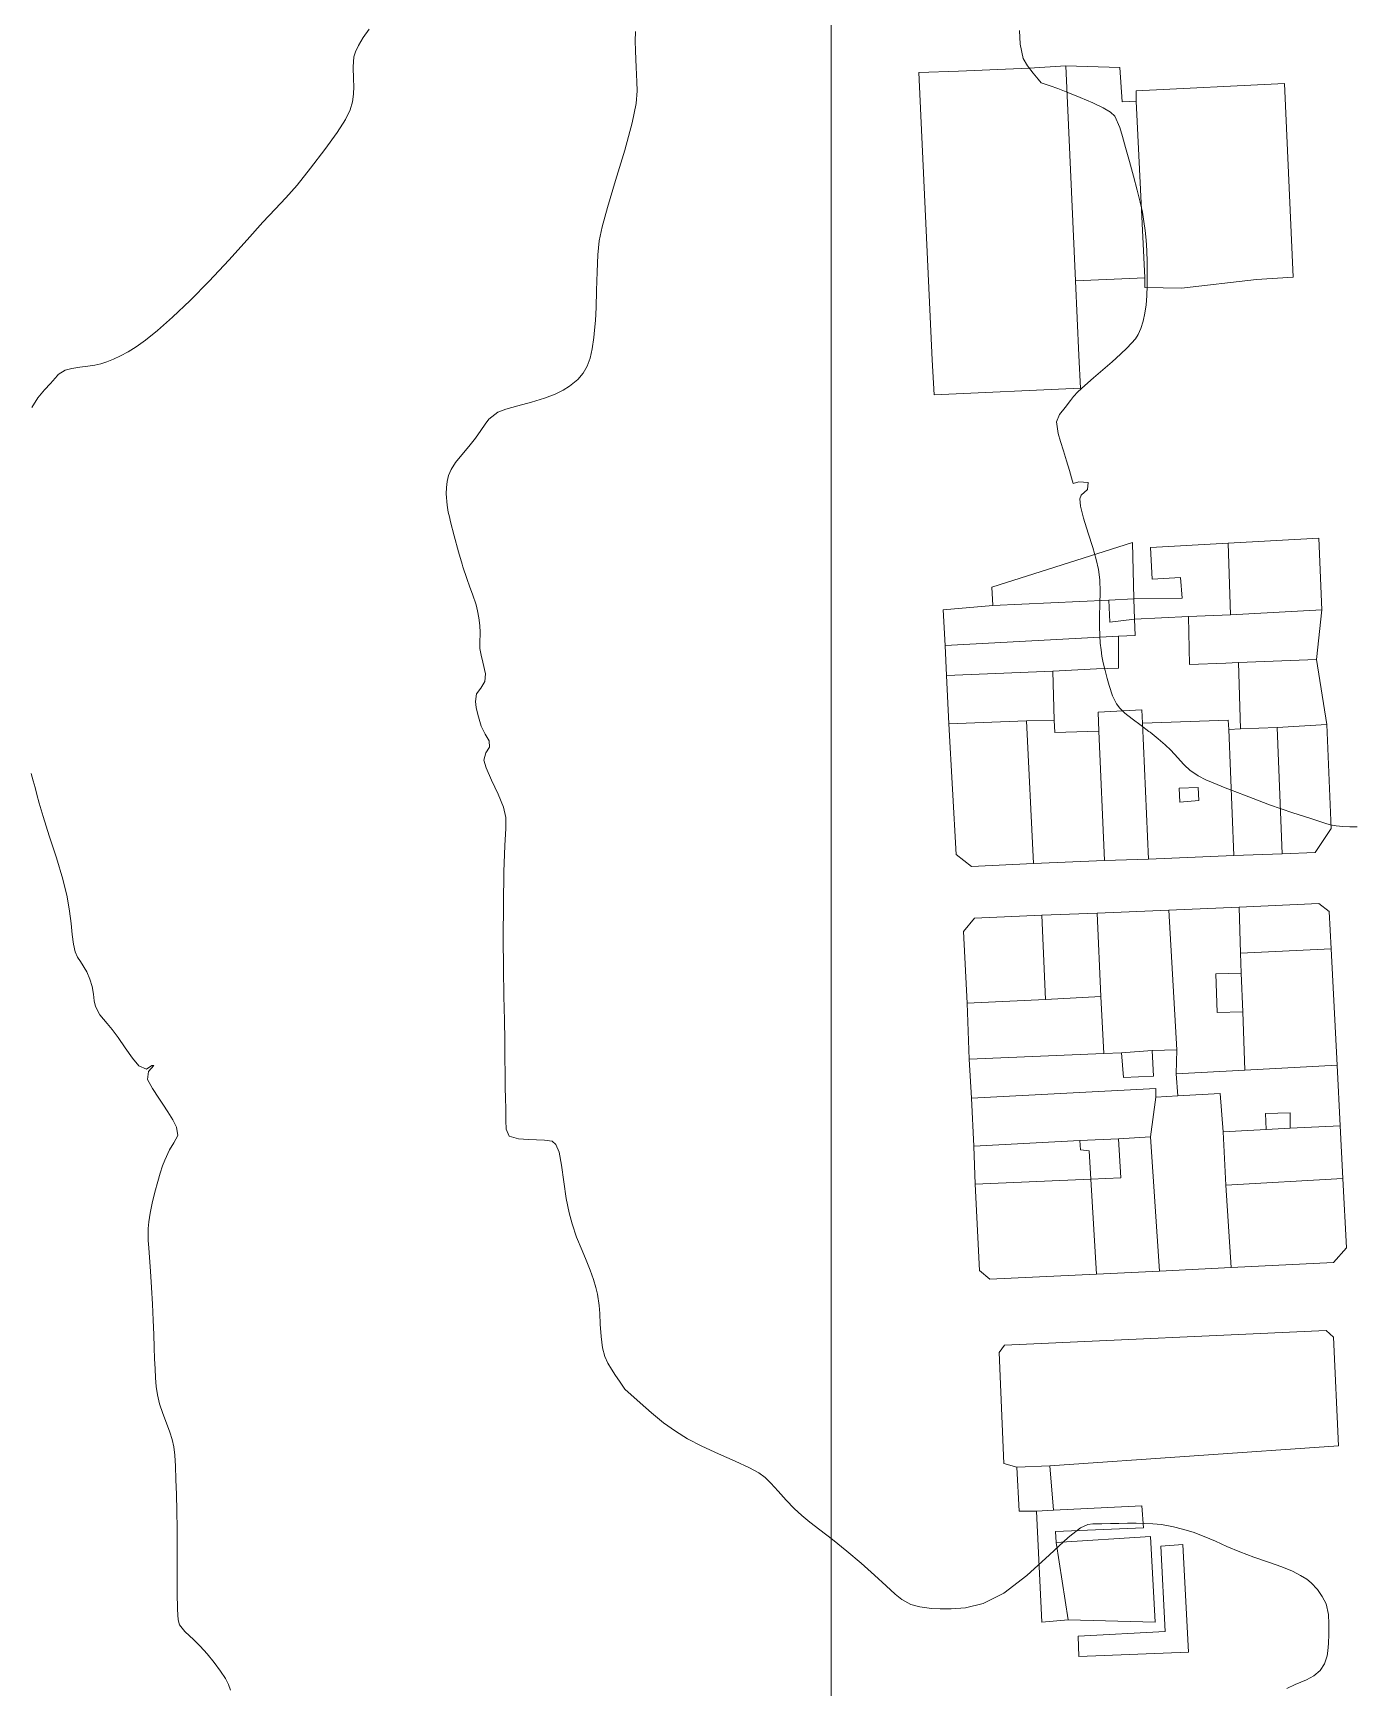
# Model space of a CAD drawing. Header units: kilometres. Extents: x 1172066 to 1174183, y 1051619 to 1053209.
# Drawn here: x 1172553.3 to 1172779.1, y 1052346.4 to 1052629.4 of the extents above; entities that cross this region are included whole.
import ezdxf

# ---------------------------------------------------------------- set-up
doc = ezdxf.new("R2010")
doc.units = ezdxf.units.KM
doc.header["$MEASUREMENT"] = 0
doc.layers.add('calles', color=7, linetype='Continuous', lineweight=5)
doc.layers.add('edificios', color=44, linetype='Continuous', lineweight=5)
doc.layers.add('terreno', color=7, linetype='Continuous')

msp = doc.modelspace()

# ---------------------------------------------------------------- linework, layer by layer
at = {"layer": 'calles', "elevation": 50}
msp.add_lwpolyline([(1173516, 1052038.02838), (1172689.77283, 1052038.02838), (1172689.77283, 1052727.99721), (1173516, 1052727.99721)], close=True, dxfattribs=at)
at = {"layer": 'edificios', "elevation": 50}
for points in [[(1172729.875, 1052623.75001), (1172731.5, 1052587.00001), (1172732.125, 1052574.25001), (1172732.375, 1052568.625), (1172707.375, 1052567.50001), (1172707, 1052573.50001), (1172704.75, 1052622.625), (1172711.5, 1052622.875), (1172723.625, 1052623.375), (1172729.875, 1052623.75001)], [(1172729.875, 1052623.75001), (1172739.125, 1052623.50001), (1172739.5, 1052617.625), (1172741.875, 1052617.75001), (1172743.375, 1052587.50001), (1172731.5, 1052587.00001), (1172729.875, 1052623.75001)], [(1172741.875, 1052617.75001), (1172741.875, 1052619.50001), (1172767.25, 1052620.75001), (1172768.75, 1052587.625), (1172762.5, 1052587.25001), (1172749.625, 1052585.75001), (1172743.375, 1052585.875), (1172743.375, 1052587.50001), (1172741.875, 1052617.75001)], [(1172741.5, 1052532.625), (1172737.25, 1052532.375), (1172717.375, 1052531.50001), (1172717.25, 1052534.625), (1172741.25, 1052542.25001), (1172741.5, 1052532.625)], [(1172741.5, 1052532.625), (1172749.75, 1052532.75001), (1172749.5, 1052536.25001), (1172744.625, 1052536.00001), (1172744.375, 1052541.375), (1172757.625, 1052542.125), (1172758, 1052529.875), (1172750.875, 1052529.625), (1172741.625, 1052529.125), (1172741.5, 1052532.625)], [(1172757.625, 1052542.125), (1172773.125, 1052543.00001), (1172773.625, 1052530.75001), (1172758, 1052529.875), (1172757.625, 1052542.125)], [(1172737.25, 1052532.375), (1172737.375, 1052528.625), (1172741.625, 1052529.125), (1172741.75, 1052526.375), (1172738.875, 1052526.25001), (1172709.25, 1052524.625), (1172708.875, 1052530.75001), (1172717.375, 1052531.50001), (1172737.25, 1052532.375)], [(1172741.5, 1052532.625), (1172741.625, 1052529.125), (1172737.375, 1052528.625), (1172737.25, 1052532.375), (1172741.5, 1052532.625)], [(1172750.875, 1052529.625), (1172751, 1052521.375), (1172757.25, 1052521.625), (1172759.375, 1052521.75001), (1172759.75, 1052510.375), (1172757.75, 1052510.25001), (1172757.625, 1052511.875), (1172743, 1052511.375), (1172742.875, 1052513.625), (1172735.375, 1052513.25001), (1172735.5, 1052510.00001), (1172728, 1052509.75001), (1172727.875, 1052511.875), (1172727.625, 1052520.25001), (1172735.125, 1052520.625), (1172738.875, 1052520.75001), (1172738.875, 1052526.25001), (1172741.75, 1052526.375), (1172741.625, 1052529.125), (1172750.875, 1052529.625)], [(1172773.625, 1052530.75001), (1172772.75, 1052522.25001), (1172759.375, 1052521.75001), (1172757.25, 1052521.625), (1172751, 1052521.375), (1172750.875, 1052529.625), (1172758, 1052529.875), (1172773.625, 1052530.75001)], [(1172738.875, 1052526.25001), (1172738.875, 1052520.75001), (1172735.125, 1052520.625), (1172727.625, 1052520.25001), (1172709.5, 1052519.50001), (1172709.25, 1052524.625), (1172738.875, 1052526.25001)], [(1172727.625, 1052520.25001), (1172727.875, 1052511.875), (1172723.125, 1052511.75001), (1172709.875, 1052511.25001), (1172709.5, 1052519.50001), (1172727.625, 1052520.25001)], [(1172772.75, 1052522.25001), (1172774.5, 1052511.125), (1172766, 1052510.625), (1172759.75, 1052510.375), (1172759.375, 1052521.75001), (1172772.75, 1052522.25001)], [(1172723.125, 1052511.75001), (1172724.375, 1052487.375), (1172713.75, 1052486.875), (1172711.125, 1052488.875), (1172709.875, 1052511.25001), (1172723.125, 1052511.75001)], [(1172727.875, 1052511.875), (1172728, 1052509.75001), (1172735.5, 1052510.00001), (1172736.5, 1052487.875), (1172724.375, 1052487.375), (1172723.125, 1052511.75001), (1172727.875, 1052511.875)], [(1172743, 1052511.375), (1172744, 1052488.125), (1172736.5, 1052487.875), (1172735.5, 1052510.00001), (1172735.375, 1052513.25001), (1172742.875, 1052513.625), (1172743, 1052511.375)], [(1172757.75, 1052510.25001), (1172758.625, 1052488.75001), (1172744, 1052488.125), (1172743, 1052511.375), (1172757.625, 1052511.875), (1172757.75, 1052510.25001)], [(1172774.5, 1052511.125), (1172775.25, 1052493.375), (1172772.5, 1052489.25001), (1172766.875, 1052489.00001), (1172766, 1052510.625), (1172774.5, 1052511.125)], [(1172766, 1052510.625), (1172766.875, 1052489.00001), (1172758.625, 1052488.75001), (1172757.75, 1052510.25001), (1172759.75, 1052510.375), (1172766, 1052510.625)], [(1172749.375, 1052497.875), (1172752.625, 1052498.125), (1172752.5, 1052500.375), (1172749.25, 1052500.25001), (1172749.375, 1052497.875)], [(1172749.375, 1052497.875), (1172749.25, 1052500.25001), (1172752.5, 1052500.375), (1172752.625, 1052498.125), (1172749.375, 1052497.875)], [(1172747.5, 1052479.375), (1172759.5, 1052479.875), (1172759.75, 1052472.00001), (1172759.875, 1052468.625), (1172755.5, 1052468.50001), (1172755.75, 1052461.875), (1172760.125, 1052462.00001), (1172760.5, 1052452.00001), (1172748.75, 1052451.375), (1172748.875, 1052455.50001), (1172747.5, 1052479.375)], [(1172759.5, 1052479.875), (1172773.125, 1052480.50001), (1172774.875, 1052479.125), (1172775.25, 1052472.75001), (1172759.75, 1052472.00001), (1172759.5, 1052479.875)], [(1172726.375, 1052464.125), (1172713, 1052463.50001), (1172712.375, 1052475.75001), (1172714.25, 1052478.00001), (1172725.75, 1052478.50001), (1172726.375, 1052464.125)], [(1172725.75, 1052478.50001), (1172735.25, 1052478.875), (1172735.875, 1052464.625), (1172726.375, 1052464.125), (1172725.75, 1052478.50001)], [(1172735.25, 1052478.875), (1172747.5, 1052479.375), (1172748.875, 1052455.50001), (1172744.625, 1052455.375), (1172739.375, 1052455.00001), (1172736.375, 1052454.875), (1172735.875, 1052464.625), (1172735.25, 1052478.875)], [(1172775.25, 1052472.75001), (1172776.25, 1052452.875), (1172760.5, 1052452.00001), (1172760.125, 1052462.00001), (1172759.875, 1052468.625), (1172759.75, 1052472.00001), (1172775.25, 1052472.75001)], [(1172760.125, 1052462.00001), (1172755.75, 1052461.875), (1172755.5, 1052468.50001), (1172759.875, 1052468.625), (1172760.125, 1052462.00001)], [(1172735.875, 1052464.625), (1172736.375, 1052454.875), (1172713.375, 1052453.875), (1172713, 1052463.50001), (1172726.375, 1052464.125), (1172735.875, 1052464.625)], [(1172748.875, 1052455.50001), (1172748.75, 1052451.375), (1172749, 1052447.625), (1172745.25, 1052447.375), (1172745.25, 1052448.875), (1172713.75, 1052447.25001), (1172713.375, 1052453.875), (1172736.375, 1052454.875), (1172739.375, 1052455.00001), (1172739.75, 1052450.75001), (1172744.875, 1052451.00001), (1172744.625, 1052455.375), (1172748.875, 1052455.50001)], [(1172744.625, 1052455.375), (1172744.875, 1052451.00001), (1172739.75, 1052450.75001), (1172739.375, 1052455.00001), (1172744.625, 1052455.375)], [(1172776.25, 1052452.875), (1172776.75, 1052442.50001), (1172768.25, 1052442.125), (1172768.25, 1052444.75001), (1172764, 1052444.625), (1172764.125, 1052441.875), (1172756.75, 1052441.50001), (1172756.25, 1052448.00001), (1172749, 1052447.625), (1172748.75, 1052451.375), (1172760.5, 1052452.00001), (1172776.25, 1052452.875)], [(1172745.25, 1052447.375), (1172744.375, 1052440.625), (1172738.875, 1052440.25001), (1172732.25, 1052440.00001), (1172714.125, 1052439.00001), (1172713.75, 1052447.25001), (1172745.25, 1052448.875), (1172745.25, 1052447.375)], [(1172749, 1052447.625), (1172756.25, 1052448.00001), (1172756.75, 1052441.50001), (1172757.25, 1052432.375), (1172758.125, 1052418.25001), (1172745.875, 1052417.625), (1172744.375, 1052440.625), (1172745.25, 1052447.375), (1172749, 1052447.625)], [(1172768.25, 1052442.125), (1172764.125, 1052441.875), (1172764, 1052444.625), (1172768.25, 1052444.75001), (1172768.25, 1052442.125)], [(1172738.875, 1052440.25001), (1172739.25, 1052433.625), (1172734.125, 1052433.375), (1172733.875, 1052438.25001), (1172732.375, 1052438.375), (1172732.25, 1052440.00001), (1172738.875, 1052440.25001)], [(1172744.375, 1052440.625), (1172745.875, 1052417.625), (1172735.125, 1052417.125), (1172734.125, 1052433.375), (1172739.25, 1052433.625), (1172738.875, 1052440.25001), (1172744.375, 1052440.625)], [(1172776.75, 1052442.50001), (1172777.25, 1052433.50001), (1172757.25, 1052432.375), (1172756.75, 1052441.50001), (1172764.125, 1052441.875), (1172768.25, 1052442.125), (1172776.75, 1052442.50001)], [(1172732.25, 1052440.00001), (1172732.375, 1052438.375), (1172733.875, 1052438.25001), (1172734.125, 1052433.375), (1172714.375, 1052432.50001), (1172714.125, 1052439.00001), (1172732.25, 1052440.00001)], [(1172734.125, 1052433.375), (1172735.125, 1052417.125), (1172716.875, 1052416.25001), (1172715.125, 1052417.75001), (1172714.375, 1052432.50001), (1172734.125, 1052433.375)], [(1172777.25, 1052433.50001), (1172777.875, 1052421.625), (1172775.625, 1052419.125), (1172758.125, 1052418.25001), (1172757.25, 1052432.375), (1172777.25, 1052433.50001)], [(1172727.125, 1052384.375), (1172721.5, 1052384.125), (1172719.25, 1052384.75001), (1172718.5, 1052403.75001), (1172719.375, 1052405.00001), (1172774.375, 1052407.50001), (1172775.625, 1052406.375), (1172776.5, 1052387.75001), (1172727.125, 1052384.375)], [(1172727.125, 1052384.375), (1172727.75, 1052376.75001), (1172724.875, 1052376.625), (1172721.875, 1052376.625), (1172721.5, 1052384.125), (1172727.125, 1052384.375)], [(1172727.75, 1052376.75001), (1172742.875, 1052377.50001), (1172743.125, 1052373.75001), (1172728.125, 1052373.125), (1172728.25, 1052371.25001), (1172730.25, 1052358.00001), (1172725.75, 1052357.625), (1172724.875, 1052376.625), (1172727.75, 1052376.75001)], [(1172728.25, 1052371.25001), (1172744.375, 1052372.25001), (1172745.125, 1052357.625), (1172730.25, 1052358.00001), (1172728.25, 1052371.25001)], [(1172732.125, 1052351.75001), (1172732, 1052355.25001), (1172746.875, 1052356.00001), (1172746.125, 1052370.625), (1172749.875, 1052370.875), (1172750.875, 1052352.50001), (1172732.125, 1052351.75001)]]:
    msp.add_lwpolyline(points, dxfattribs=at)
at = {"layer": 'terreno', "lineweight": 0, "ltscale": 2090}
for points, elevation in [([(1172553.06757, 1052565.36805), (1172554.12718, 1052566.98006), (1172555.23189, 1052568.35027), (1172556.2588, 1052569.46309), (1172557.45774, 1052570.78972), (1172557.61494, 1052570.96345), (1172558.80336, 1052571.754), (1172559.93121, 1052572.01724), (1172561.31229, 1052572.23366), (1172562.6855, 1052572.42203), (1172563.85873, 1052572.60447), (1172564.89476, 1052572.82628), (1172565.92537, 1052573.14007), (1172567.05339, 1052573.58532), (1172568.27779, 1052574.16203), (1172569.57063, 1052574.86205), (1172570.93979, 1052575.70945), (1172572.54055, 1052576.86093), (1172574.56505, 1052578.50941), (1172577.14262, 1052580.79548), (1172580.15759, 1052583.64961), (1172583.4285, 1052586.95297), (1172586.76212, 1052590.53464), (1172589.90915, 1052594.02842), (1172592.60745, 1052597.01909), (1172594.70721, 1052599.26096), (1172596.51242, 1052601.18344), (1172598.43834, 1052603.3865), (1172600.76111, 1052606.27443), (1172603.18448, 1052609.46585), (1172605.27311, 1052612.38171), (1172606.69397, 1052614.58842), (1172607.52241, 1052616.23436), (1172607.93805, 1052617.61237), (1172608.10384, 1052618.95622), (1172608.12176, 1052620.27039), (1172608.07907, 1052621.49827), (1172608.04542, 1052623.58124), (1172608.16651, 1052625.28991), (1172608.40944, 1052626.17209), (1172608.92249, 1052627.24952), (1172609.7653, 1052628.59751), (1172610.77261, 1052630.05327)], 40), ([(1172767.64932, 1052346.26572), (1172769.08727, 1052346.94342), (1172771.01358, 1052347.76639), (1172772.28554, 1052348.44232), (1172773.33133, 1052349.36621), (1172774.07207, 1052350.51272), (1172774.54093, 1052351.84598), (1172774.69187, 1052352.72673), (1172774.79123, 1052353.94626), (1172774.84269, 1052355.57461), (1172774.8355, 1052357.34569), (1172774.75822, 1052358.91443), (1172774.36959, 1052360.77474), (1172773.71498, 1052361.9788), (1172772.8782, 1052363.213), (1172771.8328, 1052364.36823), (1172771.06398, 1052364.96572), (1172770.01793, 1052365.61192), (1172768.61959, 1052366.31348), (1172766.79496, 1052367.07208), (1172764.52804, 1052367.88565), (1172762.0389, 1052368.74818), (1172759.60256, 1052369.65095), (1172757.42915, 1052370.57596), (1172755.45386, 1052371.47587), (1172753.54694, 1052372.2951), (1172751.62663, 1052372.98525), (1172749.80999, 1052373.53187), (1172748.26305, 1052373.92874), (1172746.22511, 1052374.31933), (1172744.76044, 1052374.44356), (1172743.30609, 1052374.49883), (1172741.87888, 1052374.52423), (1172740.42081, 1052374.52248), (1172738.9418, 1052374.50363), (1172737.5028, 1052374.48397), (1172736.0238, 1052374.46213), (1172734.48081, 1052374.43997), (1172733.6332, 1052374.34204), (1172732.36699, 1052373.72615), (1172730.26349, 1052372.0733), (1172727.07097, 1052369.11934), (1172723.20889, 1052365.62524), (1172719.26063, 1052362.60378), (1172715.72165, 1052360.8243), (1172712.71094, 1052360.07132), (1172710.25766, 1052359.88393), (1172708.36458, 1052359.87318), (1172706.92418, 1052359.94151), (1172704.88675, 1052360.22111), (1172703.39567, 1052360.65122), (1172701.85763, 1052361.50517), (1172700.71626, 1052362.43094), (1172699.14556, 1052363.85776), (1172697.18305, 1052365.67179), (1172694.90449, 1052367.70337), (1172692.41671, 1052369.78399), (1172689.95646, 1052371.74672), (1172687.79257, 1052373.42381), (1172686.10646, 1052374.72208), (1172684.74122, 1052375.83583), (1172683.45257, 1052377.03595), (1172682.06472, 1052378.49961), (1172680.67848, 1052380.0453), (1172679.46212, 1052381.40175), (1172678.4815, 1052382.38528), (1172677.4018, 1052383.17033), (1172675.78776, 1052384.02191), (1172673.36146, 1052385.13374), (1172670.47131, 1052386.42445), (1172667.62601, 1052387.74436), (1172665.21009, 1052388.99225), (1172663.11105, 1052390.26862), (1172661.09419, 1052391.72238), (1172659.01318, 1052393.42384), (1172657.08325, 1052395.11202), (1172654.46809, 1052397.48906), (1172653.55981, 1052398.83195), (1172652.90021, 1052399.81795), (1172652.20629, 1052400.8698), (1172651.57952, 1052401.89097), (1172651.05819, 1052403.03562), (1172650.6653, 1052404.5209), (1172650.41329, 1052406.46286), (1172650.26656, 1052408.56431), (1172650.17792, 1052410.42701), (1172650.09972, 1052411.76874), (1172649.80567, 1052413.71749), (1172649.51136, 1052414.86221), (1172649.09097, 1052416.23535), (1172648.53461, 1052417.81888), (1172647.85855, 1052419.54985), (1172647.17992, 1052421.19081), (1172646.21743, 1052423.4425), (1172645.47787, 1052425.71422), (1172644.95906, 1052427.60992), (1172644.4497, 1052430.05672), (1172644.0304, 1052432.92396), (1172643.65028, 1052435.75439), (1172643.2268, 1052438.01156), (1172642.69578, 1052439.30719), (1172642.07721, 1052439.85036), (1172640.72222, 1052440.0481), (1172639.35592, 1052440.09377), (1172637.98057, 1052440.15141), (1172636.2869, 1052440.27458), (1172634.71956, 1052440.75634), (1172634.18704, 1052441.94096), (1172634.14515, 1052443.42985), (1172634.10647, 1052445.51981), (1172634.07105, 1052447.12375), (1172634.03282, 1052449.11669), (1172634.00106, 1052451.4397), (1172633.97892, 1052454.06276), (1172633.95299, 1052457.06982), (1172633.90078, 1052460.5708), (1172633.81387, 1052464.65664), (1172633.72513, 1052469.34953), (1172633.6786, 1052474.64865), (1172633.70889, 1052480.41715), (1172633.81222, 1052485.96397), (1172633.97441, 1052490.46), (1172634.147, 1052493.35798), (1172634.14028, 1052495.24307), (1172633.73319, 1052496.98529), (1172632.8078, 1052499.21815), (1172631.6795, 1052501.64107), (1172630.76486, 1052503.71497), (1172630.38268, 1052505.04428), (1172630.71797, 1052506.28092), (1172631.3145, 1052507.25274), (1172631.26055, 1052508.32156), (1172630.58416, 1052509.47749), (1172629.93977, 1052510.8496), (1172629.3334, 1052512.86291), (1172629.07904, 1052514.01981), (1172628.93829, 1052515.04321), (1172629.14125, 1052516.35024), (1172629.84573, 1052517.33356), (1172630.56158, 1052518.45995), (1172630.68134, 1052519.80759), (1172630.22605, 1052521.8076), (1172629.92454, 1052522.99528), (1172629.71138, 1052524.10536), (1172629.66208, 1052525.0352), (1172629.73056, 1052526.87663), (1172629.66, 1052528.07637), (1172629.50396, 1052529.37573), (1172629.2973, 1052530.59485), (1172629.06463, 1052531.60083), (1172628.43903, 1052533.44906), (1172627.99467, 1052534.60107), (1172627.44566, 1052536.10962), (1172626.7873, 1052538.1207), (1172626.65929, 1052538.55514), (1172626.03642, 1052540.67838), (1172625.29479, 1052543.39412), (1172624.68274, 1052545.77544), (1172624.47867, 1052546.65055), (1172624.2899, 1052547.46071), (1172624.07948, 1052548.62781), (1172623.9374, 1052550.58828), (1172623.96454, 1052551.63747), (1172624.08771, 1052552.68511), (1172624.34201, 1052553.70035), (1172624.8002, 1052554.74854), (1172625.54181, 1052555.91904), (1172626.59865, 1052557.26502), (1172627.80506, 1052558.7027), (1172628.94762, 1052560.11307), (1172629.86376, 1052561.39039), (1172630.59371, 1052562.48885), (1172631.22365, 1052563.37381), (1172632.76224, 1052564.56301), (1172634.14499, 1052565.06845), (1172636.15948, 1052565.6388), (1172638.50068, 1052566.27469), (1172640.74768, 1052566.95213), (1172642.56657, 1052567.6476), (1172643.96048, 1052568.33311), (1172645.01557, 1052568.97802), (1172646.4304, 1052570.11264), (1172647.35842, 1052571.20201), (1172648.05789, 1052572.40533), (1172648.54048, 1052573.79665), (1172648.89015, 1052575.38337), (1172649.18111, 1052577.34084), (1172649.3183, 1052578.59555), (1172649.44472, 1052580.23424), (1172649.55442, 1052582.46089), (1172649.64602, 1052585.35648), (1172649.74435, 1052588.52515), (1172649.88182, 1052591.44797), (1172650.11182, 1052593.82817), (1172650.59063, 1052596.25255), (1172651.4955, 1052599.53094), (1172652.90019, 1052604.15273), (1172654.46324, 1052609.3443), (1172655.7387, 1052614.0125), (1172656.3954, 1052617.32675), (1172656.57133, 1052619.5037), (1172656.52029, 1052621.02456), (1172656.45233, 1052622.30933), (1172656.40058, 1052623.54915), (1172656.35344, 1052624.87602), (1172656.30344, 1052626.38589), (1172656.2709, 1052628.01583), (1172656.27823, 1052629.66997)], 30), ([(1172779.69599, 1052493.61484), (1172778.45687, 1052493.62411), (1172777.2345, 1052493.68645), (1172776.08886, 1052493.80816), (1172775.06695, 1052493.99044), (1172774.17477, 1052494.23433), (1172772.08027, 1052494.96067), (1172770.52384, 1052495.4655), (1172768.67699, 1052496.05499), (1172766.69783, 1052496.70987), (1172764.70244, 1052497.41667), (1172762.64376, 1052498.18418), (1172760.4327, 1052499.03001), (1172758.04727, 1052499.95102), (1172757.12452, 1052500.31678), (1172755.73589, 1052500.86838), (1172753.81299, 1052501.68553), (1172752.50189, 1052502.33449), (1172751.06711, 1052503.34693), (1172750.18014, 1052504.19586), (1172750.00032, 1052504.36805), (1172749.03741, 1052505.41366), (1172747.80028, 1052506.72201), (1172746.85302, 1052507.63067), (1172745.66706, 1052508.68526), (1172744.27471, 1052509.82088), (1172744.09206, 1052509.95805), (1172742.73727, 1052510.97384), (1172741.23305, 1052512.08195), (1172739.96933, 1052513.08316), (1172739.09934, 1052513.93518), (1172738.54589, 1052514.67367), (1172737.87656, 1052516.03165), (1172737.28643, 1052517.77803), (1172736.93974, 1052519.0025), (1172736.58646, 1052520.35396), (1172736.27739, 1052521.6626), (1172736.05005, 1052522.80963), (1172735.89008, 1052523.88296), (1172735.7718, 1052525.01948), (1172735.6787, 1052526.33813), (1172735.62054, 1052527.88396), (1172735.61721, 1052529.68305), (1172735.67076, 1052531.72443), (1172735.71693, 1052533.84678), (1172735.67366, 1052535.84771), (1172735.47049, 1052537.61288), (1172735.07637, 1052539.35816), (1172734.47194, 1052541.38749), (1172733.67842, 1052543.86397), (1172732.8966, 1052546.40652), (1172732.36889, 1052548.4952), (1172732.26807, 1052549.75382), (1172732.49519, 1052550.37691), (1172733.59078, 1052551.34404), (1172733.68129, 1052552.53353), (1172732.09275, 1052552.62719), (1172731.13604, 1052552.33275), (1172730.85448, 1052553.31751), (1172730.4906, 1052554.5829), (1172730.00996, 1052556.22277), (1172729.48491, 1052557.95444), (1172728.98655, 1052559.53924), (1172728.5802, 1052560.90445), (1172728.28707, 1052562.87321), (1172728.76721, 1052564.14552), (1172729.75266, 1052565.35715), (1172730.6622, 1052566.54744), (1172731.15816, 1052567.21278), (1172731.93134, 1052568.04941), (1172733.11741, 1052569.12897), (1172734.60363, 1052570.39594), (1172736.21338, 1052571.76748), (1172737.78307, 1052573.15184), (1172739.19918, 1052574.44348), (1172740.35822, 1052575.53091), (1172741.79122, 1052577.06163), (1172742.25959, 1052577.85286), (1172742.69284, 1052578.88293), (1172743.08115, 1052580.11781), (1172743.39288, 1052581.47634), (1172743.60328, 1052582.9044), (1172743.72513, 1052584.45006), (1172743.78209, 1052586.18743), (1172743.79301, 1052588.14961), (1172743.76247, 1052590.2076), (1172743.69527, 1052592.19442), (1172743.58999, 1052593.98204), (1172743.43943, 1052595.61144), (1172743.23423, 1052597.16459), (1172742.95994, 1052598.73443), (1172742.58893, 1052600.45882), (1172742.08752, 1052602.48562), (1172741.44736, 1052604.88681), (1172740.74956, 1052607.42473), (1172740.09658, 1052609.78586), (1172739.56559, 1052611.71953), (1172739.12362, 1052613.21958), (1172738.23153, 1052615.17156), (1172737.49731, 1052615.85421), (1172736.28395, 1052616.56563), (1172734.46783, 1052617.42929), (1172732.3244, 1052618.35742), (1172730.22931, 1052619.21276), (1172728.49909, 1052619.8818), (1172727.19681, 1052620.3588), (1172725.67324, 1052620.89178), (1172725.14441, 1052621.49736), (1172724.27155, 1052622.53638), (1172723.31974, 1052623.77706), (1172722.55392, 1052625.0216), (1172722.0796, 1052627.46055), (1172721.95771, 1052629.80913)], 20), ([(1172587.0512, 1052346.0028), (1172586.72578, 1052346.95536), (1172586.18602, 1052347.97493), (1172585.34499, 1052349.26511), (1172584.27316, 1052350.72824), (1172583.08432, 1052352.18983), (1172581.88919, 1052353.49938), (1172580.79205, 1052354.59536), (1172579.27238, 1052356.01542), (1172578.31709, 1052357.14707), (1172578.11602, 1052358.02219), (1172577.98585, 1052359.7847), (1172577.94038, 1052362.69268), (1172577.94356, 1052366.32891), (1172577.95204, 1052370.11119), (1172577.93006, 1052373.56329), (1172577.87777, 1052376.65325), (1172577.80779, 1052379.45609), (1172577.72691, 1052382.01987), (1172577.63143, 1052384.28358), (1172577.51474, 1052386.15916), (1172577.359, 1052387.61453), (1172577.11025, 1052388.85245), (1172576.70628, 1052390.13666), (1172576.11921, 1052391.65603), (1172575.46646, 1052393.32312), (1172574.90576, 1052394.97762), (1172574.54968, 1052396.50207), (1172574.359, 1052397.94328), (1172574.2523, 1052399.38887), (1172574.16319, 1052400.92455), (1172574.0813, 1052402.62529), (1172574.00733, 1052404.56206), (1172573.94103, 1052406.78788), (1172573.86049, 1052409.28167), (1172573.74387, 1052412.00329), (1172573.5766, 1052414.8697), (1172573.38485, 1052417.62098), (1172573.20903, 1052419.95632), (1172573.07912, 1052421.66282), (1172573.0004, 1052422.89953), (1172572.96969, 1052423.91545), (1172572.98997, 1052424.93661), (1172573.09457, 1052426.10317), (1172573.32095, 1052427.53531), (1172573.68986, 1052429.28912), (1172574.14414, 1052431.17734), (1172574.61094, 1052432.9546), (1172575.03316, 1052434.42666), (1172575.42362, 1052435.62953), (1172575.8159, 1052436.65342), (1172576.64496, 1052438.37836), (1172577.36735, 1052439.59978), (1172578.06253, 1052440.86808), (1172577.80491, 1052442.29398), (1172577.18025, 1052443.50815), (1172576.34778, 1052444.89539), (1172575.50666, 1052446.20557), (1172574.81178, 1052447.25043), (1172573.72026, 1052448.85948), (1172572.85395, 1052450.42856), (1172573.01054, 1052451.81337), (1172573.97608, 1052452.7919), (1172573.63296, 1052452.8103), (1172572.68589, 1052452.16688), (1172571.38209, 1052452.75489), (1172570.30385, 1052454.08697), (1172569.05563, 1052455.84632), (1172567.84146, 1052457.5938), (1172566.82098, 1052458.98016), (1172565.99114, 1052460.01639), (1172564.73236, 1052461.46264), (1172563.95475, 1052462.87913), (1172563.76515, 1052463.87231), (1172563.61571, 1052465.04369), (1172563.39082, 1052466.31472), (1172563.00683, 1052467.60304), (1172562.49923, 1052468.80676), (1172561.38283, 1052470.6037), (1172560.88341, 1052471.33644), (1172560.48409, 1052472.26363), (1172560.21001, 1052473.57445), (1172560.00936, 1052475.22562), (1172559.81558, 1052477.11785), (1172559.5499, 1052479.20575), (1172559.10655, 1052481.64884), (1172558.36756, 1052484.66361), (1172557.28557, 1052488.31982), (1172556.07894, 1052492.11047), (1172555.03271, 1052495.38584), (1172554.35909, 1052497.67086), (1172553.95904, 1052499.1891), (1172553.65968, 1052500.34178), (1172553.3254, 1052501.4783), (1172552.96244, 1052502.7607)], 40)]:
    msp.add_lwpolyline(points, dxfattribs=dict(at, elevation=elevation))

doc.saveas('drawing.dxf')
